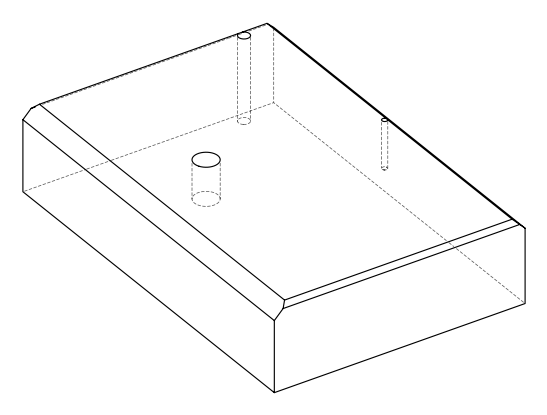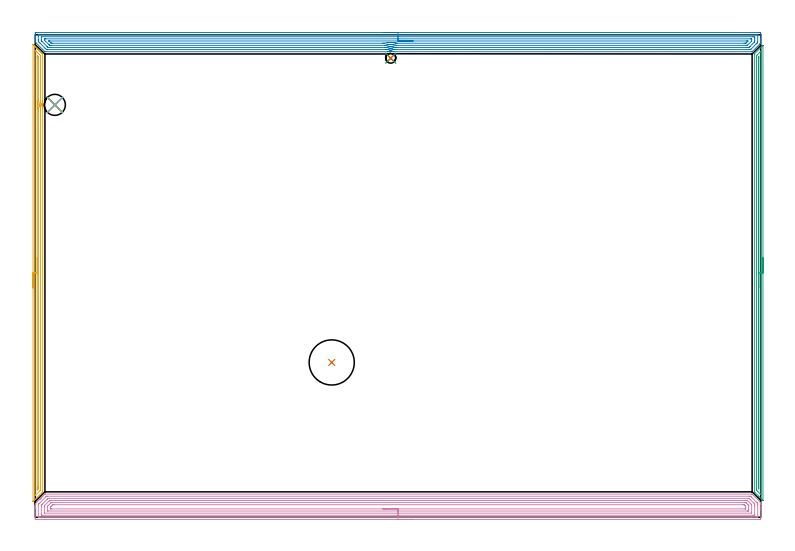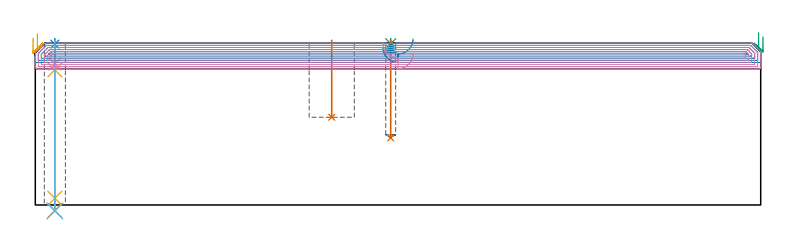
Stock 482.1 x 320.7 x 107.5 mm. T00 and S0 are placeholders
(PLAN: 11 operations, 6 tool changes, 58.9 min)
(1 INDEXABLE_INSERT_DRILL_BLIND_HOLE_FROM_SOLID | STEP1POCKET | UGT0302_009 | 0.21 min | 34740 mm3)
(2 SPOT_DRILL | STEP1HOLE | NXT0321_9005460120000 | 0.03 min | 2 mm3)
(3 SPOT_DRILL_1 | STEP1POCKET_1 | NXT0321_9005460120000 | 0.03 min | 3 mm3)
(4 DRILL_BLIND_HOLE_INTO_CENTER | STEP1HOLE | UGT0301_207 | 0.06 min | 781 mm3)
(5 GUN_DRILL_THROUGH_HOLE | STEP1HOLE | UGT0307_006 | 0.53 min | 6030 mm3)
(6 DRILL_TO_ENLARGE_THROUGH_HOLE | STEP1HOLE | NXT0301_104 | 0.46 min | 9673 mm3)
(7 DRILL_BLIND_HOLE_INTO_CENTER_1 | STEP1POCKET_1 | UGT0301_461 | 0.26 min | 2071 mm3)
(8 AREA_MILL | FG_CHAMFER_SURFACE | UGT0205_001 | 19.41 min | 39495 mm3)
(9 AREA_MILL_1 | FG_CHAMFER_SURFACE_1 | UGT0205_001 | 7.26 min | 4912 mm3)
(10 AREA_MILL_2 | FG_CHAMFER_SURFACE_2 | UGT0205_001 | 23.38 min | 68719 mm3)
(11 AREA_MILL_3 | FG_CHAMFER_SURFACE_3 | UGT0205_001 | 7.31 min | 6042 mm3)
(TOOL UGT0302_009 | Indexable Insert Drill 30mm | D30 PA180 FL50 Z2)
(TOOL NXT0321_9005460120000 | NC Spot Drill, 142deg, 12mm, Carbide, Uncoated | D12 PA142 FL30 Z2)
(TOOL UGT0301_207 | Twist Drill 9.2 mm | D9.2 PA118 FL80 Z2)
(TOOL UGT0307_006 | Gun Drill 9 mm | D9 PA130 FL24 Z1)
(TOOL NXT0301_104 | Carbide Drill 14mm [860.1-1400-112A1-MM 2214] | D14 PA140 FL123 Z2)
(TOOL UGT0301_461 | Carbide Drill 6.6 mm | D6.6 PA118 FL63 Z2)
(TOOL UGT0205_001 | Chamfer Mill 20 x 3 x 45 deg. | D20 FL50 Z2)
(OP 1 INDEXABLE_INSERT_DRILL_BLIND_HOLE_FROM_SOLID)
G17 G21 G94 G90
T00 M6
G54
G17 G0 G90 X197. Y102.9 S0 M3
G43 Z117.5 H0
G94 G81 G98 Z58.3 F250. R109.5
G80
M5
M2
(OP 2 SPOT_DRILL)
G17 G21 G94 G90
T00 M6
G54
G17 G0 G90 X13. Y274.1 S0 M3
G43 Z117.5 H0
G94 G81 G98 Z106.897 F250. R110.5
G80
M5
M2
(OP 3 SPOT_DRILL_1)
G17 G21 G94 G90
T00 M6
G54
G17 G0 G90 X236.2 Y305.1 S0 M3
G43 Z117.5 H0
G94 G81 G98 Z107.216 F250. R110.5
G80
M5
M2
(OP 4 DRILL_BLIND_HOLE_INTO_CENTER)
G17 G21 G94 G90
T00 M6
G54
G17 G0 G90 X13. Y274.1 S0 M3
G43 Z117.5 H0
G94 G81 G98 Z93.7 F250. R109.5
G80
M5
M2
(OP 5 GUN_DRILL_THROUGH_HOLE)
G17 G21 G94 G90
T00 M6
G54
G17 G0 G90 X13. Y274.1 M8
G43 Z117.5 H0
Z105.329
S716 M3
G94 G1 Z89.805 F125. M26
G4 X.084
Z4.5 F250.
G4 X.084
Z-3.598 F125.
G4 X.084
M5
M9
G0 Z105.329
Z117.5
M2
(OP 6 DRILL_TO_ENLARGE_THROUGH_HOLE)
G17 G21 G94 G90
T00 M6
G54
G17 G0 G90 X13. Y274.1 S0 M3
G43 Z117.5 H1
G94 G73 G98 Z-4.048 F250. Q13.943 R109.5
G80
M5
M2
(OP 7 DRILL_BLIND_HOLE_INTO_CENTER_1)
G17 G21 G94 G90
T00 M6
G54
G17 G0 G90 X236.2 Y305.1 S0 M3
G43 Z117.5 H0
G94 G81 G98 Z44.6 F250. R109.5
G80
M5
M2
(OP 8 AREA_MILL)
G17 G21 G94 G90
T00 M6
G54
G17 G0 G90 X231.05 Y322.2 S1061 M3
G43 Z117.5 H0
Z104.7
G94 G1 X231.088 Z103.828 F250.
X231.202 Z102.964
X231.391 Z102.112
X231.653 Z101.28
X231.987 Z100.474
X232.39 Z99.7
X232.859 Z98.964
X233.39 Z98.272
X233.979 Z97.629
X234.622 Z97.04
X235.314 Z96.509
X236.05 Z96.04
X236.824 Z95.637
X237.63 Z95.303
X238.462 Z95.041
X239.314 Z94.852
X240.178 Z94.738
X241.05 Z94.7
X480.874
X481.476 Y322.198 Z94.702
X482.072 Y322.193 Z94.704
X482.093 Y322.191 Z94.706
X482.1 Y321.599 Z95.298
Y318.03 Z98.864
Y317.492 Z99.405
Y317.138 Z99.758
Y316.599 Z100.296
Y316.246 Z100.649
Y315.152 Z101.747
X482.098 Y315.131 Z101.767
X482.094 Y315.105 Z101.792
X482.072 Y315.071 Z101.827
X481.91 Y314.908 Z101.988
X481.774 Y314.773 Z102.125
X481.505 Y314.505 Z102.395
X476.524 Y309.525 Z107.374
X476.395 Y309.404 Z107.49
X476.113 Y309.4 Z107.5
X238.369
X237.946 Y309.407 Z107.492
X237.892 Y309.433 Z107.466
X237.806 Y309.48 Z107.419
X237.697 Y309.535 Z107.362
X237.476 Y309.635 Z107.259
X237.258 Y309.718 Z107.178
X237.065 Y309.778 Z107.121
X237.037 Y309.786 Z107.113
X236.811 Y309.838 Z107.062
X236.752 Y309.847 Z107.053
X236.583 Y309.871 Z107.025
X236.303 Y309.896 Z107.002
X236.198 Y309.893 Z107.001
X236.08 Y309.894 Z107.005
X236.07 Y309.893
X235.912 Y309.882 Z107.016
X235.815 Y309.868 Z107.027
X235.749 Y309.861 Z107.037
X235.689 Y309.853 Z107.044
X235.46 Y309.808 Z107.089
X235.234 Y309.748 Z107.149
X235.013 Y309.673 Z107.227
X234.796 Y309.582 Z107.317
X234.641 Y309.505 Z107.395
X234.628 Y309.497 Z107.402
X234.487 Y309.418 Z107.477
X234.45 Y309.405 Z107.49
X234.347 Y309.4 Z107.5
X6.88
X6.4 Y309.407 Z107.493
X6.366 Y309.433 Z107.466
X0.355 Y315.444 Z101.455
X0.177 Y315.625 Z101.275
X0.01 Y315.8 Z101.099
X0. Y316.154 Z100.746
Y316.431 Z100.469
Y317.138 Z99.757
Y318.384 Z98.513
Y318.922 Z97.972
Y319.545 Z97.35
Y321.33 Z95.567
X0.002 Y321.599 Z95.298
X0.007 Y322.191 Z94.706
X0.029 Y322.193 Z94.704
X0.624 Y322.2 Z94.7
X241.05
Y320.786 Z96.114
X479.767 Y320.785 Z96.115
X479.847 Y320.784 Z96.116
X480.005 Y320.78 Z96.12
X480.091 Y320.777 Z96.123
X480.093 Y320.757 Z96.143
X480.096 Y320.707 Z96.193
X480.1 Y320.296 Z96.604
X480.099 Y316.246 Z100.654
X480.097 Y315.838 Z101.062
X480.09 Y315.595 Z101.305
X480.079 Y315.541 Z101.359
X480.034 Y315.492 Z101.408
X479.902 Y315.354 Z101.546
X479.796 Y315.246 Z101.654
X479.688 Y315.138 Z101.762
X476.113 Y311.563 Z105.337
X475.777 Y311.229 Z105.671
X475.436 Y310.893 Z106.007
X475.364 Y310.825 Z106.075
X475.293 Y310.82 Z106.08
X475.22 Y310.818 Z106.082
X474.405 Y310.814 Z106.086
X474.326
X239.104 Y310.815 Z106.085
X238.946 Y310.817 Z106.083
X238.631 Y310.821 Z106.079
X238.399 Y310.893 Z106.007
X238.352 Y310.91 Z105.99
X237.821 Y311.08 Z105.82
X237.475 Y311.166 Z105.734
X237.14 Y311.228 Z105.672
X236.581 Y311.29 Z105.61
X236.171 Y311.303 Z105.597
X235.687 Y311.281 Z105.619
X235.34 Y311.24 Z105.66
X234.794 Y311.135 Z105.765
X234.602 Y311.085 Z105.815
X234.009 Y310.893 Z106.007
X233.9 Y310.853 Z106.047
X233.796 Y310.821 Z106.079
X233.696 Y310.819 Z106.081
X233.492 Y310.816 Z106.084
X233.085 Y310.814 Z106.086
X233.006
X7.774 Y310.815 Z106.085
X7.695
X7.537 Y310.819 Z106.081
X7.439 Y310.822 Z106.078
X7.413 Y310.844 Z106.056
X7.36 Y310.893 Z106.007
X6.88 Y311.369 Z105.531
X6.464 Y311.785 Z105.115
X3.305 Y314.944 Z101.956
X2.896 Y315.354 Z101.546
X2.412 Y315.841 Z101.059
X2.013 Y316.246 Z100.654
X2.004 Y316.653 Z100.247
X2.001 Y317.138 Z99.762
X2. Y317.549 Z99.351
Y319.815 Z97.085
Y320.225 Z96.675
X2.004 Y320.707 Z96.193
X2.007 Y320.757 Z96.143
X2.009 Y320.777 Z96.123
X2.095 Y320.78 Z96.12
X2.253 Y320.784 Z96.116
X2.333 Y320.785 Z96.115
X2.412 Y320.786 Z96.114
X241.05
Y319.371 Z97.529
X477.007
X477.452 Y319.37 Z97.53
X477.901 Y319.367 Z97.533
X478.049 Y319.365 Z97.535
X478.09 Y319.355 Z97.545
X478.094 Y319.254 Z97.646
X478.098 Y319.121 Z97.779
X478.099 Y318.922 Z97.978
X478.1 Y318.724 Z98.176
Y318.03 Z98.87
Y316.94 Z99.96
X478.096 Y316.246 Z100.654
X478.092 Y316.055 Z100.845
X478.083 Y315.994 Z100.906
X478.044 Y315.952 Z100.948
X477.901 Y315.802 Z101.098
X474.999 Y312.898 Z104.002
X474.777 Y312.677 Z104.223
X474.55 Y312.454 Z104.446
X474.326 Y312.235 Z104.665
X473.879 Y312.231 Z104.669
X473.432 Y312.229 Z104.671
X472.988
X239.712
X239.262 Y312.231 Z104.669
X239.152 Y312.233 Z104.667
X239.098 Y312.235 Z104.665
X239.034 Y312.254 Z104.646
X238.691 Y312.356 Z104.544
X238.369 Y312.443 Z104.457
X237.988 Y312.532 Z104.368
X237.534 Y312.618 Z104.282
X237.475 Y312.627 Z104.273
X237.04 Y312.677 Z104.223
X236.581 Y312.711 Z104.189
X236.546 Y312.712 Z104.188
X236.111 Y312.717 Z104.183
X235.687 Y312.704 Z104.196
X235.662 Y312.703 Z104.197
X235.315 Y312.677 Z104.223
X234.857 Y312.615 Z104.285
X234.794 Y312.604 Z104.296
X234.113 Y312.465 Z104.435
X233.9 Y312.409 Z104.491
X233.418 Y312.266 Z104.634
X233.336 Y312.242 Z104.658
X233.23 Y312.235 Z104.665
X233.006 Y312.232 Z104.668
X232.561 Y312.229 Z104.671
X9.562
X9.117
X8.668 Y312.233 Z104.667
X8.519 Y312.235 Z104.665
X8.471 Y312.24 Z104.66
X8.43 Y312.277 Z104.623
X8.347 Y312.356 Z104.544
X8.022 Y312.677 Z104.223
X7.774 Y312.925 Z103.975
X4.453 Y316.246 Z100.654
X4.199 Y316.502 Z100.398
X4.047 Y316.663 Z100.237
X4.01 Y316.703 Z100.197
X4.006 Y316.807 Z100.093
X4.002 Y316.939 Z99.961
X4.001 Y317.138 Z99.762
X4. Y317.337 Z99.563
X4.002 Y319.12 Z97.78
X4.009 Y319.32 Z97.58
X4.012 Y319.365 Z97.535
X4.032 Y319.367 Z97.533
X4.087 Y319.369 Z97.531
X4.199 Y319.371 Z97.529
X241.05
Y317.957 Z98.943
X475.293
X476.049 Y317.951 Z98.949
X476.087 Y317.95 Z98.95
X476.091 Y317.907 Z98.993
X476.095 Y317.799 Z99.101
X476.098 Y317.583 Z99.317
X476.1 Y317.152 Z99.748
X476.094 Y316.699 Z100.201
X476.09 Y316.48 Z100.42
X476.077 Y316.438 Z100.462
X476.053 Y316.408 Z100.492
X476.004 Y316.355 Z100.545
X475.897 Y316.246 Z100.654
X473.432 Y313.783 Z103.117
X473.322 Y313.679 Z103.221
X473.296 Y313.656 Z103.244
X473.255 Y313.65 Z103.25
X473.154 Y313.647 Z103.253
X472.949 Y313.644 Z103.256
X472.538 Y313.643 Z103.257
X472.465
X240.083
X239.673 Y313.648 Z103.252
X239.572 Y313.65 Z103.25
X239.465 Y313.674 Z103.226
X239.262 Y313.723 Z103.177
X239.06 Y313.772 Z103.128
X238.369 Y313.923 Z102.977
X237.938 Y313.999 Z102.901
X237.475 Y314.054 Z102.846
X236.943 Y314.101 Z102.799
X236.581 Y314.121 Z102.779
X236.02 Y314.129 Z102.771
X235.687 Y314.115 Z102.785
X235.173 Y314.083 Z102.817
X234.794 Y314.041 Z102.859
X234.377 Y313.985 Z102.915
X233.9 Y313.893 Z103.007
X233.631 Y313.838 Z103.062
X233.351 Y313.773 Z103.127
X233.006 Y313.684 Z103.216
X232.915 Y313.661 Z103.239
X232.112 Y313.645 Z103.255
X232.038 Y313.644 Z103.256
X10.382 Y313.643 Z103.257
X9.562 Y313.649 Z103.251
X9.512 Y313.65 Z103.25
X9.458 Y313.699 Z103.201
X9.346 Y313.807 Z103.093
X9.125 Y314.025 Z102.875
X6.88 Y316.268 Z100.632
X6.02 Y317.138 Z99.762
X6.009 Y317.578 Z99.322
X6.007 Y317.797 Z99.103
X6.01 Y317.907 Z98.993
X6.014 Y317.951 Z98.949
X6.065 Y317.952 Z98.948
X6.88 Y317.957 Z98.943
X6.954
X241.05
Y316.543 Z100.357
X472.538
X473.136 Y316.542 Z100.358
X473.432 Y316.54 Z100.36
X473.711 Y316.536 Z100.364
X473.432 Y316.23 Z100.67
X472.547 Y315.345 Z101.555
X472.538 Y315.337 Z101.563
X472.235 Y315.064 Z101.836
X471.939 Y315.06 Z101.84
X471.644 Y315.058 Z101.842
X471.048 Y315.057 Z101.843
X240.453
X240.156 Y315.059 Z101.841
X240.008 Y315.061 Z101.839
X239.934 Y315.064 Z101.836
X239.849 Y315.082 Z101.818
X239.444 Y315.172 Z101.728
X239.262 Y315.211 Z101.689
X238.557 Y315.354 Z101.546
X238.369 Y315.386 Z101.514
X238.331 Y315.391 Z101.509
X237.475 Y315.481 Z101.419
X237.336 Y315.493 Z101.407
X236.581 Y315.536 Z101.364
X236.394 Y315.54 Z101.36
X236.036 Y315.543 Z101.357
X235.687 Y315.533 Z101.367
X235.516 Y315.525 Z101.375
X234.794 Y315.473 Z101.427
X234.685 Y315.462 Z101.438
X233.9 Y315.365 Z101.535
X233.89 Y315.363 Z101.537
X233.837 Y315.354 Z101.546
X232.399 Y315.068 Z101.832
X232.112 Y315.064 Z101.836
X231.515 Y315.058 Z101.842
X231.218 Y315.057 Z101.843
X230.622
X11.349 Y315.058 Z101.842
X10.749 Y315.061 Z101.839
X10.606 Y315.064 Z101.836
X10.532 Y315.078 Z101.822
X10.456 Y315.147 Z101.753
X10.246 Y315.354 Z101.546
X9.562 Y316.036 Z100.864
X9.353 Y316.246 Z100.654
X9.147 Y316.457 Z100.443
X9.092 Y316.518 Z100.382
X9.076 Y316.538 Z100.362
X9.087 Y316.539 Z100.361
X9.165 Y316.541 Z100.359
X9.265 Y316.543 Z100.357
X241.05
X241.922 Z100.395
X242.787 Z100.509
X243.638 Z100.698
X244.47 Z100.96
X245.276 Z101.294
X246.05 Z101.697
X246.786 Z102.165
X247.478 Z102.696
X248.121 Z103.286
X248.71 Z103.929
X249.242 Z104.621
X249.71 Z105.357
X250.113 Z106.131
X250.447 Z106.937
X250.709 Z107.769
X250.898 Z108.62
X251.012 Z109.485
X251.05 Z110.357
G0 Z117.5
M5
M2
(OP 9 AREA_MILL_1)
G17 G21 G94 G90
T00 M6
G54
G17 G0 G90 X483.6 Y172.4 S1061 M3
G43 Z117.5 H0
Z111.8
G94 G1 Y172.362 Z110.928 F250.
Y172.248 Z110.064
Y172.059 Z109.212
Y171.797 Z108.38
Y171.463 Z107.574
Y171.06 Z106.8
Y170.592 Z106.064
Y170.06 Z105.372
Y169.471 Z104.729
Y168.828 Z104.14
Y168.136 Z103.608
Y167.4 Z103.14
Y166.626 Z102.737
Y165.82 Z102.403
Y164.988 Z102.141
Y164.136 Z101.952
Y163.272 Z101.838
Y162.4 Z101.8
Y11.297
X483.594 Y11.226 Z101.804
X483.593 Y11.219 Z101.805
X483.573 Y11.226 Z101.825
X480.758 Y14.042 Z104.642
X478.031 Y16.771 Z107.369
X477.904 Y16.905 Z107.49
X477.9 Y17.184 Z107.5
Y307.616
X477.904 Y307.895 Z107.49
X478.031 Y308.031 Z107.368
X483.275 Y313.276 Z102.124
X483.43 Y313.431 Z101.967
X483.577 Y313.574 Z101.821
X483.594 Y313.583 Z101.803
X483.599 Y313.574 Z101.799
X483.6 Y162.4 Z101.8
X482.186 Z103.214
X482.185 Y15.205 Z103.215
X482.183 Y15.141 Z103.217
X482.18 Y15.092 Z103.22
X482.178 Y15.083 Z103.222
X482.171 Y15.088 Z103.229
X482.09 Y15.163 Z103.31
X481.853 Y15.397 Z103.547
X480.066 Y17.184 Z105.334
X479.41 Y17.843 Z105.99
X479.354 Y17.904 Z106.046
X479.327 Y17.934 Z106.073
X479.321 Y17.983 Z106.079
X479.317 Y18.078 Z106.083
X479.315 Y18.172 Z106.085
X479.314 Y18.971 Z106.086
Y23.455
Y305.925
X479.316 Y306.722 Z106.084
X479.318 Y306.814 Z106.082
X479.321 Y306.846 Z106.079
X479.336 Y306.874 Z106.064
X479.41 Y306.954 Z105.99
X479.739 Y307.287 Z105.661
X480.066 Y307.616 Z105.334
X481.971 Y309.522 Z103.429
X482.09 Y309.64 Z103.31
X482.13 Y309.678 Z103.27
X482.163 Y309.706 Z103.237
X482.176 Y309.717 Z103.224
X482.179 Y309.69 Z103.221
X482.184 Y309.499 Z103.216
X482.185 Y309.403 Z103.215
X482.186 Y162.4 Z103.214
X480.772 Z104.628
X480.771 Y19.397 Z104.629
X480.766 Y18.971 Z104.634
X480.765 Y18.947 Z104.635
X480.735 Y18.971 Z104.665
X480.734 Y19.015 Z104.666
X480.73 Y19.438 Z104.67
X480.728 Y19.865 Z104.672
X480.729 Y304.978 Z104.671
X480.731 Y305.401 Z104.669
X480.736 Y305.829 Z104.664
X480.744 Y305.841 Z104.656
X480.751 Y305.848 Z104.649
X480.762 Y305.855 Z104.638
X480.766 Y305.854 Z104.634
X480.768 Y305.849 Z104.632
X480.77 Y305.829 Z104.63
X480.772 Y305.404 Z104.628
Y162.4
Y161.528 Z104.667
Y160.664 Z104.78
Y159.812 Z104.969
Y158.98 Z105.232
Y158.174 Z105.565
Y157.4 Z105.968
Y156.664 Z106.437
Y155.972 Z106.968
Y155.329 Z107.557
Y154.74 Z108.201
Y154.208 Z108.893
Y153.74 Z109.628
Y153.337 Z110.402
Y153.003 Z111.208
Y152.741 Z112.04
Y152.552 Z112.892
Y152.438 Z113.757
Y152.4 Z114.628
G0 Z117.5
M5
M2
(OP 10 AREA_MILL_2)
G17 G21 G94 G90
T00 M6
G54
G17 G0 G90 X251.05 Y-1.5 S1061 M3
G43 Z117.5 H0
Z100.6
G94 G1 X251.012 Z99.728 F250.
X250.898 Z98.864
X250.709 Z98.012
X250.447 Z97.18
X250.113 Z96.374
X249.71 Z95.6
X249.241 Z94.864
X248.71 Z94.172
X248.121 Z93.529
X247.478 Z92.94
X246.786 Z92.409
X246.05 Z91.94
X245.276 Z91.537
X244.47 Z91.203
X243.638 Z90.941
X242.786 Z90.752
X241.922 Z90.638
X241.05 Z90.6
X0.624
X0.222 Y-1.496 Z90.603
X0.01 Y-1.492 Z90.606
X0. Y-1.276 Z90.822
Y6.066 Z98.16
Y6.6 Z98.696
Y6.95 Z99.046
Y7.484 Z99.58
Y7.834 Z99.929
Y8.919 Z101.017
X0.001 Y8.94 Z101.038
X0.004 Y8.993 Z101.09
X0.028 Y9.029 Z101.127
X1.456 Y10.457 Z102.556
X2.665 Y11.666 Z103.763
X2.71 Y11.71 Z103.809
X2.915 Y11.915 Z104.014
X2.96 Y11.961 Z104.058
X3.007 Y12.008 Z104.107
X3.206 Y12.207 Z104.306
X3.254 Y12.256 Z104.353
X3.305 Y12.306 Z104.405
X3.498 Y12.498 Z104.597
X3.549 Y12.551 Z104.647
X3.603 Y12.604 Z104.703
X3.79 Y12.79 Z104.889
X3.844 Y12.845 Z104.942
X3.901 Y12.902 Z105.001
X4.081 Y13.082 Z105.181
X4.138 Y13.14 Z105.237
X4.435 Y13.435 Z105.535
X5.093 Y14.093 Z106.193
X6.35 Y15.351 Z107.449
X6.362 Y15.362 Z107.457
X6.405 Y15.399 Z107.481
X6.88 Y15.4 Z107.5
X476.114
X476.395 Y15.398 Z107.485
X476.437 Y15.364 Z107.462
X481.904 Y9.898 Z101.994
X482.072 Y9.726 Z101.822
X482.097 Y9.693 Z101.788
X482.1 Y9.519 Z101.618
Y8.719 Z100.813
Y6.6 Z98.697
Y5.181 Z97.277
Y-0.742 Z91.356
X482.097 Y-1.009 Z91.089
X482.091 Y-1.492 Z90.606
X481.967 Y-1.494 Z90.604
X481.476 Y-1.5 Z90.6
X241.05
Y-0.086 Z92.014
X2.372 Y-0.085 Z92.015
X2.013 Y-0.079 Z92.021
X2.007 Y0.037 Z92.137
X2.001 Y0.282 Z92.382
Y8.241 Z100.341
X2.006 Y8.48 Z100.58
X2.01 Y8.538 Z100.638
X2.048 Y8.586 Z100.686
X2.171 Y8.719 Z100.819
X2.289 Y8.84 Z100.94
X2.412 Y8.962 Z101.062
X6.88 Y13.431 Z105.531
X7.181 Y13.727 Z105.827
X7.384 Y13.923 Z106.023
X7.458 Y13.979 Z106.079
X7.561 Y13.982 Z106.082
X7.774 Y13.985 Z106.085
X7.813 Y13.986 Z106.086
X474.326
X475.22 Y13.985 Z106.085
X475.261 Y13.983 Z106.083
X475.367 Y13.971 Z106.071
X475.808 Y13.539 Z105.639
X476.014 Y13.336 Z105.436
X479.708 Y9.642 Z101.742
X479.744 Y9.603 Z101.703
X480.09 Y9.206 Z101.306
X480.096 Y8.719 Z100.819
X480.1 Y8.312 Z100.412
X480.099 Y0.354 Z92.454
X480.09 Y-0.053 Z92.047
X480.081 Y-0.08 Z92.02
X480.062 Y-0.082 Z92.018
X480.009 Y-0.085 Z92.015
X475.96 Y-0.086 Z92.014
X241.05
Y1.328 Z93.428
X4.518 Y1.329 Z93.429
X4.199 Y1.33 Z93.43
X4.093 Y1.332 Z93.432
X4.017 Y1.335 Z93.435
X4.01 Y1.448 Z93.548
X4.004 Y1.644 Z93.744
X4.001 Y1.841 Z93.941
X4. Y7.147 Z99.247
X4.002 Y7.834 Z99.934
X4.004 Y8.027 Z100.127
X4.01 Y8.095 Z100.195
X4.051 Y8.14 Z100.24
X4.199 Y8.298 Z100.398
X4.41 Y8.51 Z100.61
X4.618 Y8.719 Z100.819
X7.966 Y12.067 Z104.167
X8.155 Y12.256 Z104.356
X8.412 Y12.509 Z104.609
X8.451 Y12.545 Z104.645
X8.474 Y12.563 Z104.663
X8.509 Y12.565 Z104.665
X8.668 Y12.568 Z104.668
X9.243 Y12.571 Z104.671
X9.562
X473.432
X474.011 Y12.568 Z104.668
X474.326 Y12.564 Z104.664
X474.639 Y12.256 Z104.356
X475.22 Y11.681 Z103.781
X477.297 Y9.603 Z101.703
X477.901 Y8.996 Z101.096
X478.034 Y8.855 Z100.955
X478.09 Y8.782 Z100.882
X478.093 Y8.719 Z100.819
X478.098 Y8.523 Z100.623
X478.1 Y7.834 Z99.934
Y7.637 Z99.737
X478.099 Y1.449 Z93.549
X478.094 Y1.382 Z93.482
X478.09 Y1.336 Z93.436
X478.06 Y1.334 Z93.434
X477.901 Y1.332 Z93.432
X477.326 Y1.329 Z93.429
X477.007
X241.05 Y1.328 Z93.428
Y2.743 Z94.843
X6.123
X6.07 Y2.744 Z94.844
X6.032 Y2.747 Z94.847
X6.015 Y2.749 Z94.849
X6.01 Y2.763 Z94.863
X6.006 Y2.975 Z95.075
X6. Y3.4 Z95.5
Y6.937 Z99.037
X6.005 Y7.386 Z99.486
X6.01 Y7.603 Z99.703
X6.013 Y7.653 Z99.753
X6.038 Y7.682 Z99.782
X6.087 Y7.735 Z99.835
X6.183 Y7.834 Z99.934
X9.197 Y10.848 Z102.948
X9.319 Y10.969 Z103.069
X9.42 Y11.065 Z103.165
X9.488 Y11.127 Z103.227
X9.524 Y11.15 Z103.25
X9.562 Y11.152 Z103.252
X9.78 Y11.155 Z103.255
X10.456 Y11.157 Z103.257
X10.672
X472.756 Y11.156 Z103.256
X473.093 Y11.153 Z103.253
X473.261 Y11.15 Z103.25
X473.301 Y11.138 Z103.238
X473.351 Y11.094 Z103.194
X473.432 Y11.017 Z103.117
X475.22 Y9.232 Z101.332
X475.731 Y8.719 Z100.819
X475.897 Y8.548 Z100.648
X476.027 Y8.412 Z100.512
X476.09 Y8.335 Z100.435
X476.092 Y8.283 Z100.383
X476.1 Y7.848 Z99.948
Y3.426 Z95.526
X476.094 Y2.977 Z95.077
X476.09 Y2.761 Z94.861
X476.08 Y2.749 Z94.849
X476.053 Y2.747 Z94.847
X475.994 Y2.744 Z94.844
X475.897 Y2.743 Z94.843
X241.05
Y4.157 Z96.257
X8.526
X8.243 Y4.16 Z96.26
X8.055 Y4.164 Z96.264
X8.008 Y4.167 Z96.267
X8.006 Y4.176 Z96.276
X8.003 Y4.203 Z96.303
X8.001 Y4.297 Z96.397
X8. Y6.726 Z98.826
X8.003 Y6.95 Z99.05
X8.007 Y7.115 Z99.215
X8.01 Y7.196 Z99.296
X8.061 Y7.251 Z99.351
X8.209 Y7.405 Z99.505
X8.632 Y7.834 Z99.934
X10.428 Y9.63 Z101.73
X10.456 Y9.655 Z101.755
X10.554 Y9.736 Z101.836
X10.644 Y9.738 Z101.838
X10.832 Y9.741 Z101.841
X11.208 Y9.743 Z101.843
X11.349
X471.645
X472.253 Y9.736 Z101.836
X472.3 Y9.693 Z101.793
X472.396 Y9.603 Z101.703
X472.538 Y9.463 Z101.563
X473.432 Y8.57 Z100.67
X473.801 Y8.2 Z100.3
X473.983 Y8.016 Z100.116
X474.071 Y7.923 Z100.023
X474.089 Y7.9 Z100.
X474.094 Y7.878 Z99.978
X474.097 Y7.834 Z99.934
X474.1 Y7.174 Z99.274
Y5.405 Z97.505
Y4.521 Z96.621
X474.097 Y4.297 Z96.397
X474.094 Y4.215 Z96.315
X474.09 Y4.176 Z96.276
X474.075 Y4.164 Z96.264
X473.999 Y4.162 Z96.262
X473.716 Y4.158 Z96.258
X473.574 Y4.157 Z96.257
X473.432
X241.05
Y5.571 Z97.671
X10.955
X10.456 Y5.574 Z97.674
X10.055 Y5.578 Z97.678
X10.01 Y5.581 Z97.681
X10.004 Y5.628 Z97.728
X10.002 Y6.066 Z98.166
X10.004 Y6.513 Z98.613
X10.01 Y6.731 Z98.831
X10.208 Y6.95 Z99.05
X10.328 Y7.077 Z99.177
X10.456 Y7.208 Z99.308
X11.215 Y7.967 Z100.067
X11.349 Y8.1 Z100.2
X11.563 Y8.304 Z100.404
X11.599 Y8.322 Z100.422
X11.645 Y8.324 Z100.424
X11.745 Y8.327 Z100.427
X12.243 Y8.329 Z100.429
X12.637
X470.251
X470.751 Y8.327 Z100.427
X471.149 Y8.324 Z100.424
X471.202 Y8.322 Z100.422
X471.406 Y8.134 Z100.234
X471.567 Y7.982 Z100.082
X471.645 Y7.906 Z100.006
X471.709 Y7.834 Z99.934
X472.09 Y7.394 Z99.494
X472.095 Y6.95 Z99.05
X472.099 Y6.5 Z98.6
X472.1 Y6.066 Z98.166
X472.098 Y5.617 Z97.717
X472.093 Y5.586 Z97.686
X472.089 Y5.578 Z97.678
X472.081 Y5.576 Z97.676
X472.019 Y5.573 Z97.673
X471.895 Y5.572 Z97.672
X471.645 Y5.571 Z97.671
X241.05
X240.178 Z97.709
X239.313 Z97.823
X238.462 Z98.012
X237.63 Z98.274
X236.824 Z98.608
X236.05 Z99.011
X235.314 Z99.48
X234.622 Z100.011
X233.979 Z100.6
X233.39 Z101.243
X232.858 Z101.935
X232.39 Z102.671
X231.987 Z103.445
X231.653 Z104.251
X231.391 Z105.083
X231.202 Z105.935
X231.088 Z106.8
X231.05 Z107.671
G0 Z117.5
M5
M2
(OP 11 AREA_MILL_3)
G17 G21 G94 G90
T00 M6
G54
G17 G0 G90 X-1.5 Y152.4 S1061 M3
G43 Z117.5 H0
Z111.1
G94 G1 Y152.438 Z110.228 F250.
Y152.552 Z109.364
Y152.741 Z108.512
Y153.003 Z107.68
Y153.337 Z106.874
Y153.74 Z106.1
Y154.208 Z105.364
Y154.739 Z104.672
Y155.329 Z104.029
Y155.972 Z103.44
Y156.664 Z102.909
Y157.4 Z102.44
Y158.174 Z102.037
Y158.98 Z101.703
Y159.812 Z101.441
Y160.663 Z101.252
Y161.528 Z101.138
Y162.4 Z101.1
Y314.053
X-1.497 Y314.288 Z101.101
X-1.496 Y314.289 Z101.102
X-1.487 Y314.288 Z101.111
X-1.429 Y314.23 Z101.169
X-1.168 Y313.968 Z101.432
X-0.963 Y313.764 Z101.634
X-0.892 Y313.693 Z101.707
X-0.738 Y313.539 Z101.861
X-0.667 Y313.469 Z101.929
X-0.595 Y313.395 Z102.004
X-0.444 Y313.244 Z102.155
X-0.371 Y313.173 Z102.225
X-0.297 Y313.098 Z102.302
X-0.15 Y312.95 Z102.449
X-0.075 Y312.877 Z102.521
X0. Y312.8 Z102.599
X0.144 Y312.656 Z102.744
X0.221 Y312.581 Z102.817
X0.298 Y312.503 Z102.897
X0.439 Y312.362 Z103.038
X0.517 Y312.285 Z103.113
X0.595 Y312.205 Z103.195
X0.733 Y312.068 Z103.332
X0.812 Y311.989 Z103.409
X0.893 Y311.907 Z103.492
X1.027 Y311.773 Z103.626
X1.108 Y311.693 Z103.704
X1.19 Y311.61 Z103.79
X1.321 Y311.479 Z103.92
X1.404 Y311.398 Z104.
X1.488 Y311.312 Z104.087
X1.615 Y311.185 Z104.215
X1.7 Y311.102 Z104.296
X1.785 Y311.015 Z104.385
X1.91 Y310.891 Z104.509
X1.996 Y310.806 Z104.592
X2.083 Y310.717 Z104.682
X2.204 Y310.596 Z104.803
X2.292 Y310.51 Z104.888
X2.381 Y310.42 Z104.98
X2.498 Y310.302 Z105.097
X2.588 Y310.214 Z105.184
X2.678 Y310.122 Z105.277
X2.792 Y310.008 Z105.392
X2.883 Y309.918 Z105.48
X2.976 Y309.825 Z105.575
X3.087 Y309.714 Z105.686
X3.179 Y309.623 Z105.775
X3.273 Y309.527 Z105.873
X3.381 Y309.42 Z105.98
X3.475 Y309.327 Z106.071
X3.571 Y309.23 Z106.17
X3.675 Y309.125 Z106.274
X3.771 Y309.031 Z106.367
X3.868 Y308.932 Z106.468
X3.969 Y308.831 Z106.569
X4.067 Y308.735 Z106.663
X4.166 Y308.635 Z106.765
X4.263 Y308.537 Z106.863
X4.363 Y308.439 Z106.959
X4.843 Y307.957 Z107.442
X4.893 Y307.904 Z107.492
X4.9 Y307.445 Z107.5
X4.896 Y277.062 Z107.496
X4.894 Y276.443 Z107.484
X4.829 Y276.204 Z107.425
X4.698 Y275.711 Z107.297
X4.692 Y275.69 Z107.292
X4.632 Y275.382 Z107.228
X4.619 Y275.312 Z107.212
X4.604 Y275.243 Z107.199
X4.544 Y274.797 Z107.141
Y274.792
X4.537 Y274.646 Z107.126
X4.522 Y274.454 Z107.116
X4.52 Y274.419 Z107.113
X4.519 Y274.402 Z107.112
X4.516 Y274.37 Z107.11
X4.515 Y274.351 Z107.109
Y274.1 Z107.104
X4.513 Y273.942 Z107.108
Y273.905 Z107.107
X4.52 Y273.814 Z107.111
X4.526 Y273.693 Z107.12
X4.538 Y273.526 Z107.127
X4.541 Y273.459 Z107.133
X4.585 Y273.078 Z107.185
X4.593 Y273.012 Z107.193
X4.678 Y272.567 Z107.278
X4.699 Y272.484 Z107.299
X4.792 Y272.122 Z107.392
X4.868 Y271.859 Z107.468
X4.887 Y271.79 Z107.487
X4.891 Y271.775 Z107.491
X4.898 Y271.733 Z107.498
X4.9 Y17.355 Z107.5
X4.893 Y16.896 Z107.492
X4.842 Y16.843 Z107.442
X4.807 Y16.806 Z107.405
X2.678 Y14.678 Z105.277
X1.339 Y13.339 Z103.938
X0. Y12. Z102.599
X-0.892 Y11.107 Z101.707
X-1.407 Y10.594 Z101.191
X-1.491 Y10.512 Z101.105
X-1.498 Y10.615 Z101.102
X-1.499 Y10.661 Z101.101
X-1.5 Y10.755 Z101.1
Y162.4
X-0.086 Z102.514
X-0.085 Y310.133 Z102.515
X-0.075 Y310.413 Z102.525
X0.224 Y310.122 Z102.824
X0.812 Y309.537 Z103.412
X1.121 Y309.23 Z103.721
X2.904 Y307.445 Z105.504
X3.475 Y306.863 Z106.075
X3.485 Y306.552 Z106.085
Y306.542
X3.482 Y277.09 Z106.082
X3.475 Y276.824 Z106.075
X3.357 Y276.323 Z105.957
X3.332 Y276.204 Z105.932
X3.214 Y275.574 Z105.814
X3.179 Y275.312 Z105.779
X3.126 Y274.77 Z105.726
X3.106 Y274.419 Z105.706
X3.103 Y273.9 Z105.703
X3.121 Y273.526 Z105.721
X3.137 Y273.255 Z105.737
X3.172 Y272.939 Z105.772
X3.212 Y272.634 Z105.812
X3.36 Y271.857 Z105.96
X3.386 Y271.741 Z105.986
X3.475 Y271.363 Z106.075
X3.484 Y270.84 Z106.084
X3.485 Y18.238 Z106.085
X3.475 Y17.937 Z106.075
X3.189 Y17.644 Z105.789
X2.905 Y17.355 Z105.505
X0.227 Y14.678 Z102.827
X0.073 Y14.528 Z102.673
X-0.075 Y14.387 Z102.525
X-0.085 Y14.678 Z102.515
Y14.688
X-0.086 Y162.4 Z102.514
X1.328 Z103.928
X1.329 Y305.659 Z103.929
Y306.032
X1.333 Y306.552 Z103.933
X1.334 Y306.553 Z103.934
X1.344 Y306.552 Z103.944
X1.7 Y306.199 Z104.3
X1.968 Y305.928 Z104.568
X2.035 Y305.858 Z104.635
X2.064 Y305.824 Z104.664
X2.066 Y305.783 Z104.666
X2.069 Y305.659 Z104.669
X2.071 Y305.287 Z104.671
X2.068 Y277.989 Z104.668
X2.067 Y277.621 Z104.667
X2.063 Y277.358 Z104.663
X2.061 Y277.229 Z104.661
X2.037 Y277.097 Z104.637
X1.983 Y276.812 Z104.583
X1.868 Y276.204 Z104.468
X1.842 Y276.061 Z104.442
X1.746 Y275.312 Z104.346
X1.742 Y275.27 Z104.342
X1.7 Y274.764 Z104.3
X1.685 Y274.434 Z104.285
Y274.419
Y274.359
X1.689 Y273.948 Z104.289
X1.697 Y273.53 Z104.297
X1.7 Y273.454 Z104.3
X1.773 Y272.634 Z104.373
X1.782 Y272.552 Z104.382
X1.845 Y272.12 Z104.445
X1.915 Y271.741 Z104.515
X1.965 Y271.475 Z104.565
X2.033 Y271.122 Z104.633
X2.06 Y270.978 Z104.66
X2.063 Y270.849 Z104.663
X2.067 Y270.479 Z104.667
X2.069 Y269.956 Z104.669
X2.07 Y269.584 Z104.67
X2.071 Y20.033 Z104.671
X2.069 Y19.662 Z104.669
X2.064 Y19.14 Z104.664
X2.054 Y18.965 Z104.654
X1.966 Y18.873 Z104.566
X1.7 Y18.601 Z104.3
X1.524 Y18.424 Z104.124
X1.347 Y18.248 Z103.947
X1.341 Z103.941
X1.336 Z103.936
X1.334 Y18.266 Z103.934
X1.33 Y18.62 Z103.93
X1.329 Y19.14 Z103.929
Y19.514
X1.328 Y162.4 Z103.928
Y163.271 Z103.967
Y164.136 Z104.08
Y164.988 Z104.269
Y165.82 Z104.532
Y166.626 Z104.865
Y167.4 Z105.268
Y168.136 Z105.737
Y168.828 Z106.268
Y169.471 Z106.857
Y170.06 Z107.501
Y170.591 Z108.193
Y171.06 Z108.928
Y171.463 Z109.702
Y171.797 Z110.508
Y172.059 Z111.34
Y172.248 Z112.192
Y172.362 Z113.057
Y172.4 Z113.928
G0 Z117.5
M5
M2
